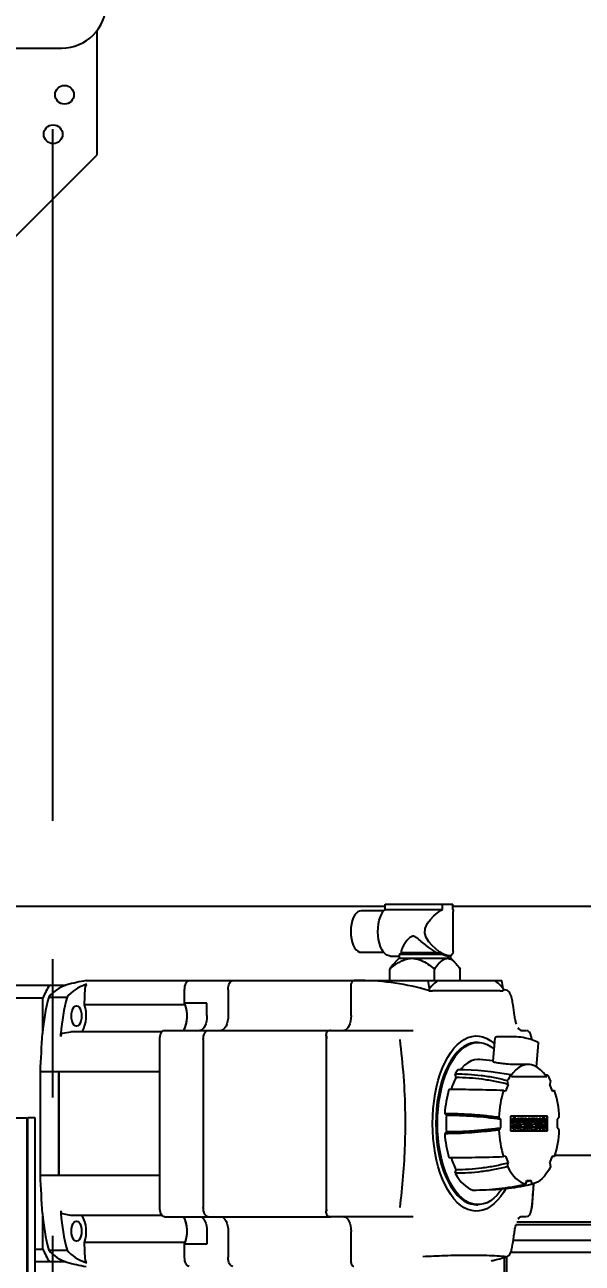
# Model space of a CAD drawing. Header units: inches. Extents: x -347369 to -260369, y 119522 to 149869.
# Drawn here: x -282345 to -282043, y 139435 to 140106 of the extents above; entities that cross this region are included whole.
import ezdxf

# ---------------------------------------------------------------- set-up
doc = ezdxf.new("R2010")
doc.units = ezdxf.units.IN
doc.header["$LTSCALE"] = 300
doc.linetypes.add('CENTRO', pattern=[2, 1.25, -0.25, 0.25, -0.25])
for name, color, linetype in [('ASSI', 254, 'CENTRO'), ('MACCHINA', 40, 'Continuous'), ('QUOTE', 7, 'Continuous')]:
    doc.layers.add(name, color=color, linetype=linetype)
doc.styles.get("Standard").update_dxf_attribs({"font": 'romans.shx'})
doc.dimstyles.new('sc1a100_pollici', dxfattribs={"dimscale": 100, "dimtxt": 3, "dimasz": 3, "dimexe": 0, "dimexo": 0, "dimgap": 1, "dimtad": 1, "dimzin": 12, "dimdsep": 46, "dimtxsty": 'Standard', "dimblk": 'CLOSEDBLANK', "dimcen": 1, "dimclrd": 253, "dimclre": 253, "dimclrt": 2, "dimadec": 0, "dimazin": 3, "dimtfac": 1, "dimtmove": 0, "dimatfit": 1, "dimldrblk": 'CLOSEDBLANK', "dimfxl": 1, "dimtolj": 1, "dimtzin": 0, "dimarcsym": 0})

# ---------------------------------------------------------------- blocks, each defined once
blk = doc.blocks.new('_ClosedBlank')
at = {"color": 0, "linetype": 'ByBlock', "lineweight": -2}
for p, q in [((-1, 0.1667), (0, 0)), ((-1, 0.1667), (-1, -0.1667)), ((0, 0), (-1, -0.1667))]:
    blk.add_line(p, q, dxfattribs=at)
blk = doc.blocks.new('*D9')
at = {"layer": 'Defpoints', "color": 0, "transparency": 16777216}
for p in [(-262080.44, 144199.66), (-282330.17, 140899.66), (-262080.44, 139904.16)]:
    blk.add_point(p, dxfattribs=at)
at = {"layer": 'QUOTE', "color": 253, "lineweight": -2, "transparency": 16777216}
for p, q in [((-282330.17, 140899.66), (-282330.17, 144199.66)), ((-282030.17, 144199.66), (-262380.44, 144199.66)), ((-262080.44, 139904.16), (-262080.44, 144199.66))]:
    blk.add_line(p, q, dxfattribs=at)
at = {"layer": 'QUOTE', "color": 253, "lineweight": -2, "transparency": 16777216, "xscale": 300, "yscale": 300, "zscale": 300, "rotation": 180}
blk.add_blockref('_ClosedBlank', (-282330.17, 144199.66), dxfattribs=at)
at = {"layer": 'QUOTE', "color": 253, "lineweight": -2, "transparency": 16777216, "xscale": 300, "yscale": 300, "zscale": 300}
blk.add_blockref('_ClosedBlank', (-262080.44, 144199.66), dxfattribs=at)
at = {"layer": 'QUOTE', "color": 2, "transparency": 16777216, "char_height": 300, "attachment_point": 5}
for s, insert in [('\\A1;20250', (-272260.15, 144449.66)), ('\\A1;[66\'-5 1/4"]', (-272260.15, 143871.08))]:
    blk.add_mtext(s, dxfattribs=dict(at, insert=insert))
blk = doc.blocks.new('*D10')
at = {"layer": 'Defpoints', "color": 0, "transparency": 16777216}
for p in [(-300380.17, 144199.66), (-282330.17, 140899.66), (-300380.17, 139125.63)]:
    blk.add_point(p, dxfattribs=at)
at = {"layer": 'QUOTE', "color": 253, "lineweight": -2, "transparency": 16777216}
for p, q in [((-300380.17, 139125.63), (-300380.17, 144199.66)), ((-282630.17, 144199.66), (-300080.17, 144199.66)), ((-282330.17, 140899.66), (-282330.17, 144199.66))]:
    blk.add_line(p, q, dxfattribs=at)
at = {"layer": 'QUOTE', "color": 253, "lineweight": -2, "transparency": 16777216, "xscale": 300, "yscale": 300, "zscale": 300, "rotation": 180}
blk.add_blockref('_ClosedBlank', (-300380.17, 144199.66), dxfattribs=at)
at = {"layer": 'QUOTE', "color": 253, "lineweight": -2, "transparency": 16777216, "xscale": 300, "yscale": 300, "zscale": 300}
blk.add_blockref('_ClosedBlank', (-282330.17, 144199.66), dxfattribs=at)
at = {"layer": 'QUOTE', "color": 2, "transparency": 16777216, "char_height": 300, "attachment_point": 5}
for s, insert in [('\\A1;18050', (-291355.17, 144449.66)), ('\\A1;[59\'-2 5/8"]', (-291355.17, 143871.08))]:
    blk.add_mtext(s, dxfattribs=dict(at, insert=insert))
blk = doc.blocks.new('A$C27be3406')
at = {"layer": 'ASSI'}
blk.add_line((0, 2250), (0, -3750), dxfattribs=at)
at = {"layer": 'MACCHINA'}
for p, q in [((24, 1103.34), (24, 1036)), ((-347, 1094), (5, 1094)), ((-21, 991), (24, 1036)), ((180.34, 628.5), (-402.5, 628.5)), ((179.55, 626.2), (167.33, 626.2)), ((180.34, 627.05), (180.34, 629.9)), ((180.34, 629.9), (217.08, 629.9)), ((180.34, 627.05), (211.58, 627.05)), ((211.58, 627.05), (211.58, 629.9)), ((217.08, 627.05), (217.08, 629.9)), ((457.5, 628.5), (217.08, 628.5)), ((217.26, 604.21), (217.26, 625.82)), ((167.33, 603.8), (179.55, 603.8)), ((183.09, 601.75), (188.01, 601.75)), ((188.01, 600.5), (185.85, 598.33)), ((189.02, 603.51), (188.01, 602.5)), ((188.01, 602.5), (188.01, 600.5)), ((211.33, 602.5), (188.01, 602.5)), ((188.01, 600.5), (216.01, 600.5)), ((208.43, 603.5), (189.02, 603.5)), ((211.33, 602.5), (208.43, 603.5)), ((214.14, 601.75), (215.22, 601.75)), ((216.01, 600.5), (216.01, 601.9)), ((218.18, 598.33), (216.01, 600.5)), ((182.89, 588.5), (182.89, 594.7)), ((207.14, 588.5), (207.14, 594.7)), ((221.14, 588.5), (221.14, 594.7)), ((-43.38, 585.9), (7.12, 585.9)), ((17.27, 575.31), (17.67, 584.51)), ((18.19, 588.4), (167.21, 588.4)), ((161.96, 569.4), (161.96, 585.4)), ((167.21, 588.4), (163.46, 588.4)), ((167.21, 588.5), (243.69, 588.5)), ((167.21, 588.5), (167.21, 588.4)), ((-5.31, 578.92), (-46.88, 578.92)), ((-5.31, 561.04), (-5.31, 578.92)), ((-2.1, 579.49), (7.86, 579.49)), ((71.64, 576.23), (71.64, 583.4)), ((95.28, 583.4), (95.28, 569.4)), ((204.15, 582.96), (204.45, 582.79)), ((204.45, 582.79), (204.45, 584.16)), ((242.85, 582.87), (206.05, 582.87)), ((244.45, 584.16), (244.45, 582.79)), ((246.83, 582.98), (244.45, 583.63)), ((247.16, 582.68), (246.84, 582.98)), ((247.47, 582.4), (247.3, 582.56)), ((72, 575.31), (17.27, 575.31)), ((83.76, 576.23), (71.64, 576.23)), ((83.76, 569.4), (83.76, 576.23)), ((5.35, 559.87), (9.95, 560.67)), ((59.34, 560.67), (9.95, 560.67)), ((60.64, 561.4), (150.96, 561.4)), ((148.46, 558.4), (148.46, 463.4)), ((190.19, 561.4), (195.59, 561.4)), ((239.96, 557.47), (238.83, 544.65)), ((253.29, 561.82), (254.09, 561.4)), ((254.09, 561.4), (257.05, 561.4)), ((58.14, 465.4), (58.14, 556.4)), ((81.78, 556.4), (81.78, 465.4)), ((230.77, 554.9), (229.91, 554.9)), ((262.53, 541.67), (263.66, 554.54)), ((238.85, 544.93), (231.65, 545.66)), ((58.14, 538.9), (-6.56, 538.9)), ((-6.56, 482.9), (-6.56, 538.9)), ((3.4, 482.9), (3.4, 538.9)), ((3.65, 482.9), (3.65, 538.9)), ((218.85, 535.83), (218.48, 537.88)), ((248.56, 537.25), (248.86, 536.46)), ((255.17, 543.11), (257.34, 543.04)), ((258.86, 542.9), (257.34, 543.06)), ((266.93, 537.57), (268.42, 537.25)), ((268.42, 537.25), (268.12, 536.46)), ((247.22, 532.12), (246.84, 534.27)), ((248.86, 536.46), (268.12, 536.46)), ((268.12, 536.46), (267.68, 536.51)), ((267.68, 536.46), (267.68, 536.51)), ((270.14, 534.27), (269.75, 532.12)), ((244.63, 528.83), (245.77, 528.53)), ((271.07, 528.88), (272.34, 528.83)), ((271.21, 528.53), (272.34, 528.83)), ((-25.42, 514), (-13.72, 514)), ((-13.72, 418), (-13.72, 514)), ((-9.42, 514), (-13.42, 514)), ((-13.42, 418), (-13.42, 514)), ((-9.42, 418), (-9.42, 514)), ((213.66, 515.26), (212.73, 516.4)), ((242.08, 514.4), (243.05, 513.21)), ((248.49, 514.9), (248.49, 506.9)), ((268.49, 514.9), (248.49, 514.9)), ((250.38, 514.03), (250.56, 514.03)), ((250.95, 512.09), (251.12, 512.09)), ((251.12, 512.09), (251.73, 512.09)), ((252.15, 513.9), (252.15, 507.9)), ((252.15, 513.9), (252.93, 513.9)), ((252.32, 513.9), (252.32, 507.9)), ((252.93, 507.9), (252.93, 513.9)), ((253.36, 513.9), (253.36, 507.9)), ((253.36, 513.9), (255.71, 513.9)), ((253.53, 513.9), (253.53, 507.9)), ((254.14, 512.82), (255.71, 512.82)), ((254.14, 511.59), (254.14, 512.82)), ((255.57, 511.59), (254.14, 511.59)), ((254.14, 510.52), (255.57, 510.52)), ((254.14, 508.98), (254.14, 510.52)), ((255.57, 510.52), (255.57, 511.59)), ((255.71, 512.82), (255.71, 513.9)), ((256.05, 513.9), (256.05, 507.9)), ((256.05, 513.9), (257.14, 513.9)), ((256.22, 513.9), (256.22, 507.9)), ((256.84, 512.27), (257.35, 507.9)), ((256.84, 507.9), (256.84, 512.27)), ((256.84, 510.8), (257.18, 507.9)), ((257.66, 509.49), (257.14, 513.9)), ((258.01, 513.9), (257.57, 510.22)), ((258.18, 513.9), (257.66, 509.49)), ((257.96, 507.9), (258.48, 512.27)), ((258.01, 513.9), (259.09, 513.9)), ((258.31, 510.8), (258.31, 507.9)), ((258.48, 512.27), (258.48, 507.9)), ((259.09, 507.9), (259.09, 513.9)), ((259.51, 513.9), (259.51, 507.9)), ((259.51, 513.9), (261.86, 513.9)), ((259.68, 513.9), (259.68, 507.9)), ((260.3, 512.82), (261.86, 512.82)), ((260.3, 511.59), (260.3, 512.82)), ((261.73, 511.59), (260.3, 511.59)), ((260.3, 510.52), (261.73, 510.52)), ((260.3, 508.98), (260.3, 510.52)), ((261.73, 510.52), (261.73, 511.59)), ((261.86, 512.82), (261.86, 513.9)), ((262.2, 513.9), (262.2, 507.9)), ((262.2, 513.9), (263.01, 513.9)), ((262.37, 513.9), (262.37, 507.9)), ((262.99, 512.02), (264.16, 507.9)), ((262.99, 507.9), (262.99, 512.02)), ((262.99, 511.41), (263.99, 507.9)), ((264.18, 509.79), (263.01, 513.9)), ((264.01, 513.9), (264.01, 510.4)), ((264.01, 513.9), (264.79, 513.9)), ((264.18, 513.9), (264.18, 509.79)), ((264.79, 507.9), (264.79, 513.9)), ((266.23, 514.03), (266.4, 514.03)), ((266.79, 512.09), (266.97, 512.09)), ((266.97, 512.09), (267.58, 512.09)), ((268.31, 506.9), (268.31, 514.9)), ((268.49, 506.9), (268.49, 514.9)), ((274.89, 514.4), (273.92, 513.21)), ((212.73, 505.4), (213.66, 506.54)), ((242.08, 507.4), (243.05, 508.59)), ((248.49, 506.9), (268.49, 506.9)), ((249.21, 509.77), (249.39, 509.77)), ((250, 509.77), (249.39, 509.77)), ((250.45, 507.77), (250.63, 507.77)), ((252.15, 507.9), (252.93, 507.9)), ((253.36, 507.9), (255.78, 507.9)), ((255.78, 508.98), (254.14, 508.98)), ((255.78, 507.9), (255.78, 508.98)), ((256.05, 507.9), (256.84, 507.9)), ((257.18, 507.9), (257.96, 507.9)), ((258.31, 507.9), (259.09, 507.9)), ((259.51, 507.9), (261.93, 507.9)), ((261.93, 508.98), (260.3, 508.98)), ((261.93, 507.9), (261.93, 508.98)), ((262.2, 507.9), (262.99, 507.9)), ((263.99, 507.9), (264.79, 507.9)), ((265.06, 509.77), (265.23, 509.77)), ((265.84, 509.77), (265.23, 509.77)), ((266.3, 507.77), (266.47, 507.77)), ((274.89, 507.4), (273.92, 508.59)), ((245.77, 493.27), (244.63, 492.97)), ((272.34, 492.97), (271.07, 492.92)), ((272.34, 492.97), (271.21, 493.27)), ((835.5, 493.5), (272.51, 493.5)), ((218.48, 483.92), (218.85, 485.97)), ((246.84, 487.53), (247.22, 489.68)), ((269.75, 489.68), (270.14, 487.53)), ((-6.56, 482.9), (58.14, 482.9)), ((256.74, 478.09), (257.33, 480.04)), ((257.16, 479.46), (259.64, 480.04)), ((257.69, 477.5), (260.6, 478.17)), ((260.24, 478.09), (259.64, 480.04)), ((260.88, 478.26), (259.93, 465.4)), ((229.91, 466.9), (230.77, 466.9)), ((-5.31, 442.88), (-5.31, 460.76)), ((9.95, 461.13), (5.35, 461.93)), ((59.34, 461.13), (9.95, 461.13)), ((60.64, 460.4), (150.96, 460.4)), ((195.59, 460.4), (190.19, 460.4)), ((787.5, 457.5), (251.87, 457.5)), ((254.09, 460.4), (253.29, 459.98)), ((257.05, 460.4), (254.09, 460.4)), ((83.76, 452.4), (83.76, 445.57)), ((95.28, 452.4), (95.28, 438.4)), ((161.96, 436.4), (161.96, 452.4)), ((251.39, 456.1), (787.5, 456.1)), ((72, 446.49), (17.27, 446.49)), ((17.67, 437.29), (17.27, 446.49)), ((83.76, 445.57), (71.64, 445.57)), ((71.64, 438.4), (71.64, 445.57)), ((249.92, 447.64), (787.5, 447.64)), ((-13.72, 442.88), (-13.42, 442.88)), ((-9.42, 442.88), (-5.31, 442.88)), ((-2.1, 442.31), (7.86, 442.31)), ((245.15, 410.37), (245.15, 438.36)), ((246.15, 438.63), (246.15, 410.37)), ((246.84, 438.82), (246.96, 438.93)), ((248.53, 441.14), (787.5, 441.14)), ((-13.42, 435.9), (-13.72, 435.9)), ((7.12, 435.9), (-9.42, 435.9))]:
    blk.add_line(p, q, dxfattribs=at)
at = {"layer": 'MACCHINA', "flags": 128}
for points in [[(167.33, 626.2), (166.58, 626.1), (165.6, 625.65), (164.68, 624.86), (163.84, 623.76), (163.11, 622.37), (162.52, 620.74), (162.09, 618.94), (161.82, 617), (161.73, 615)], [(183.09, 601.75), (182.55, 601.79), (181.47, 602.15), (180.44, 602.85), (179.49, 603.89), (178.62, 605.22), (177.88, 606.81), (177.28, 608.63), (176.84, 610.61), (176.57, 612.72), (176.47, 614.89), (176.55, 617.06), (176.8, 619.17), (177.23, 621.18), (177.82, 623.01), (178.54, 624.63), (179.39, 625.99), (180.34, 627.05)], [(217.23, 604.21), (217.14, 603.11), (216.28, 601.98), (215.53, 601.77), (214.55, 601.81), (212.38, 602.54), (209.79, 604.06), (207.83, 605.56), (205.89, 607.37), (204.14, 609.41), (202.69, 611.79), (201.98, 614.17), (202.14, 616.67), (203.38, 619.48), (204.93, 621.58), (206.77, 623.49), (208.77, 625.19), (210.87, 626.64), (211.58, 627.05)], [(161.73, 615), (161.82, 613), (162.09, 611.06), (162.52, 609.26), (163.11, 607.63), (163.84, 606.24), (164.68, 605.14), (165.6, 604.35), (166.58, 603.9), (167.33, 603.8)], [(71.64, 583.4), (71.68, 584.38), (71.83, 585.31), (72.06, 586.18), (72.37, 586.94), (72.75, 587.56), (73.18, 588.02), (73.65, 588.3), (74.14, 588.4)], [(95.28, 583.4), (95.33, 584.38), (95.47, 585.31), (95.7, 586.18), (96.01, 586.94), (96.39, 587.56), (96.82, 588.02), (97.29, 588.3), (97.78, 588.4)], [(11.04, 565.35), (10.6, 566.49), (10.33, 567.81), (10.23, 569.24), (10.33, 570.66), (10.6, 571.99), (11.04, 573.13), (11.61, 574), (12.27, 574.55), (12.98, 574.74), (13.7, 574.55), (14.36, 574), (14.93, 573.13)], [(14.93, 573.13), (15.37, 571.99), (15.64, 570.66), (15.73, 569.24), (15.64, 567.81), (15.37, 566.49), (14.93, 565.35), (14.36, 564.47), (13.7, 563.92), (12.98, 563.74), (12.27, 563.92), (11.61, 564.47), (11.04, 565.35)], [(83.76, 569.4), (83.68, 567.84), (83.46, 566.34), (83.09, 564.96), (82.59, 563.74), (81.98, 562.75), (81.29, 562.01), (80.54, 561.55), (79.76, 561.4)], [(95.28, 569.4), (95.2, 567.84), (94.97, 566.34), (94.6, 564.96), (94.11, 563.74), (93.5, 562.75), (92.81, 562.01), (92.06, 561.55), (91.28, 561.4)], [(161.96, 569.4), (161.89, 567.84), (161.66, 566.34), (161.29, 564.96), (160.79, 563.74), (160.18, 562.75), (159.49, 562.01), (158.74, 561.55), (157.96, 561.4)], [(-6.56, 538.9), (-6.45, 541.51), (-6.33, 544.12), (-6.2, 546.73), (-6.06, 549.33), (-5.91, 551.94), (-5.75, 554.54), (-5.58, 557.13), (-5.41, 559.73)], [(4.44, 558.15), (4.46, 558.34), (4.47, 558.54), (4.48, 558.74), (4.5, 558.94), (4.51, 559.14), (4.53, 559.33), (4.54, 559.53), (4.55, 559.73)], [(58.14, 556.4), (58.18, 557.38), (58.33, 558.31), (58.56, 559.18), (58.87, 559.94), (59.25, 560.56), (59.68, 561.02), (60.15, 561.3), (60.64, 561.4)], [(81.78, 556.4), (81.83, 557.38), (81.97, 558.31), (82.2, 559.18), (82.51, 559.94), (82.89, 560.56), (83.32, 561.02), (83.79, 561.3), (84.28, 561.4)], [(206.16, 510.9), (206.25, 514.98), (206.51, 519.04), (206.94, 523.03), (207.55, 526.93), (208.32, 530.72), (209.25, 534.35), (210.34, 537.82), (211.57, 541.08), (212.93, 544.12), (214.42, 546.92), (216.03, 549.45), (217.74, 551.69), (219.54, 553.63), (221.41, 555.26), (223.35, 556.55), (225.34, 557.51), (227.36, 558.13), (229.4, 558.39), (231.44, 558.3), (233.47, 557.86), (235.48, 557.08), (237.44, 555.95), (239.35, 554.49), (239.67, 554.2)], [(229.91, 554.9), (228.92, 554.86), (226.95, 554.5), (225.01, 553.8), (223.11, 552.75), (221.26, 551.36), (219.48, 549.65), (217.79, 547.62), (216.19, 545.3), (214.7, 542.7), (213.34, 539.85), (212.11, 536.76), (211.02, 533.47), (210.09, 529.99), (209.31, 526.36), (208.7, 522.61), (208.26, 518.76), (208, 514.84), (207.91, 510.9)], [(243.62, 475.18), (242.89, 474.18), (241.2, 472.15), (239.42, 470.44), (237.57, 469.05), (235.67, 468), (233.73, 467.3), (231.76, 466.94), (229.79, 466.94), (227.82, 467.3), (225.88, 468), (223.98, 469.05), (222.13, 470.44), (220.35, 472.15), (218.65, 474.18), (217.06, 476.5), (215.57, 479.1), (214.21, 481.95), (212.98, 485.04), (211.89, 488.33), (210.95, 491.81), (210.18, 495.44), (209.57, 499.19), (209.13, 503.04), (208.86, 506.96), (208.77, 510.9), (208.86, 514.84), (209.13, 518.76), (209.57, 522.61), (210.18, 526.36), (210.95, 529.99), (211.89, 533.47), (212.98, 536.76), (214.21, 539.85), (215.57, 542.7), (217.06, 545.3), (218.65, 547.62), (220.35, 549.65), (222.13, 551.36), (223.98, 552.75), (225.88, 553.8), (227.82, 554.5), (229.79, 554.86), (231.76, 554.86), (233.73, 554.5), (235.67, 553.8), (237.57, 552.75), (239.42, 551.36), (239.42, 551.36)], [(263.5, 554.75), (263.62, 554.65), (263.66, 554.54), (263.66, 554.54)], [(231.65, 545.66), (230.77, 545.7), (228.9, 545.5), (227.06, 544.9), (225.25, 543.9), (223.51, 542.52), (221.86, 540.78), (221.26, 540.04)], [(267.68, 536.51), (266.25, 538.43), (264.73, 540.03), (263.13, 541.29), (261.47, 542.21), (259.77, 542.76), (258.05, 542.94), (256.33, 542.76), (254.64, 542.21), (252.98, 541.29), (251.38, 540.03), (249.85, 538.43), (248.69, 536.9)], [(245.69, 475.4), (244.6, 473.58), (242.94, 471.19), (241.19, 469.1), (239.35, 467.31), (237.44, 465.85), (235.48, 464.72), (233.47, 463.94), (231.44, 463.5), (229.4, 463.41), (227.36, 463.67), (225.34, 464.29), (223.35, 465.25), (221.41, 466.54), (219.54, 468.17), (217.74, 470.11), (216.03, 472.35), (214.42, 474.88), (212.93, 477.68), (211.57, 480.72), (210.34, 483.98), (209.25, 487.45), (208.32, 491.08), (207.55, 494.87), (206.94, 498.77), (206.51, 502.76), (206.25, 506.82), (206.16, 510.9)], [(207.91, 510.9), (208, 506.96), (208.26, 503.04), (208.7, 499.19), (209.31, 495.44), (210.09, 491.81), (211.02, 488.33), (212.11, 485.04), (213.34, 481.95), (214.7, 479.1), (216.19, 476.5), (217.79, 474.18), (219.48, 472.15), (221.26, 470.44), (223.11, 469.05), (225.01, 468), (226.95, 467.3), (228.92, 466.94), (229.91, 466.9)], [(218.48, 483.92), (219.51, 482.19), (220.59, 480.61), (221.73, 479.2), (222.92, 477.96), (224.15, 476.89), (225.41, 476.01), (226.71, 475.32), (228.02, 474.82)], [(246.84, 487.53), (247.87, 485.64), (248.97, 483.94), (250.15, 482.42), (251.38, 481.11), (252.67, 480.02), (254, 479.15), (255.35, 478.5), (256.74, 478.09)], [(270.14, 487.53), (269.11, 485.64), (268, 483.94), (266.82, 482.42), (265.59, 481.11), (264.3, 480.02), (262.98, 479.15), (261.62, 478.5), (260.24, 478.09)], [(-5.41, 462.07), (-5.58, 464.67), (-5.75, 467.26), (-5.91, 469.86), (-6.06, 472.47), (-6.2, 475.07), (-6.33, 477.68), (-6.45, 480.29), (-6.56, 482.9)], [(4.44, 463.65), (4.46, 463.46), (4.47, 463.26), (4.48, 463.06), (4.5, 462.86), (4.51, 462.66), (4.53, 462.47), (4.54, 462.27), (4.55, 462.07)], [(60.64, 460.4), (60.15, 460.5), (59.68, 460.78), (59.25, 461.24), (58.87, 461.86), (58.56, 462.62), (58.33, 463.49), (58.18, 464.42), (58.14, 465.4)], [(84.28, 460.4), (83.79, 460.5), (83.32, 460.78), (82.89, 461.24), (82.51, 461.86), (82.2, 462.62), (81.97, 463.49), (81.83, 464.42), (81.78, 465.4)], [(11.04, 456.45), (11.61, 457.33), (12.27, 457.88), (12.98, 458.06), (13.7, 457.88), (14.36, 457.33), (14.93, 456.45), (15.37, 455.31), (15.64, 453.99), (15.73, 452.56), (15.64, 451.14), (15.37, 449.81), (14.93, 448.67)], [(79.76, 460.4), (80.54, 460.25), (81.29, 459.79), (81.98, 459.05), (82.59, 458.06), (83.09, 456.84), (83.46, 455.46), (83.68, 453.96), (83.76, 452.4)], [(91.28, 460.4), (92.06, 460.25), (92.81, 459.79), (93.5, 459.05), (94.11, 458.06), (94.6, 456.84), (94.97, 455.46), (95.2, 453.96), (95.28, 452.4)], [(157.96, 460.4), (158.74, 460.25), (159.49, 459.79), (160.18, 459.05), (160.79, 458.06), (161.29, 456.84), (161.66, 455.46), (161.89, 453.96), (161.96, 452.4)], [(14.93, 448.67), (14.36, 447.8), (13.7, 447.25), (12.98, 447.06), (12.27, 447.25), (11.61, 447.8), (11.04, 448.67), (10.6, 449.81), (10.33, 451.14), (10.23, 452.56), (10.33, 453.99), (10.6, 455.31), (11.04, 456.45)], [(74.14, 433.4), (73.65, 433.5), (73.18, 433.78), (72.75, 434.24), (72.37, 434.86), (72.06, 435.62), (71.83, 436.49), (71.68, 437.42), (71.64, 438.4)], [(97.78, 433.4), (97.29, 433.5), (96.82, 433.78), (96.39, 434.24), (96.01, 434.86), (95.7, 435.62), (95.47, 436.49), (95.33, 437.42), (95.28, 438.4)]]:
    blk.add_lwpolyline(points, dxfattribs=at)
at = {"layer": 'MACCHINA'}
for centre in [(6.5, 1068.73), (0.35, 1047.28)]:
    blk.add_circle(centre, 5.1, dxfattribs=at)
for centre, radius, start, end in [((5, 1118), 24, 270, 0), ((85.83, 537.72), 100.01, 151.19867, 155.67123), ((14.32, 565.64), 21.48, 107.72323, 139.84405), ((32.87, 497.22), 92.35, 99.14252, 105.7636), ((24.28, 565.64), 21.48, 107.72323, 139.84405), ((19.56, 584.72), 1.91, 122.83752, 186.20504), ((43.5, 494.64), 95.02, 105.23569, 105.73114), ((167.13, 459.69), 128.71, 73.2879, 89.96513), ((-219.23, 511.65), 429.84, 9.71142, 10.29888), ((233.99, 557.3), 39.92, 128.60678, 137.72169), ((214.91, 557.3), 39.92, 42.27831, 51.39322), ((-179.23, 511.65), 429.84, 9.71142, 10.29888), ((95.47, 553.01), 101.1, 164.81816, 176.19138), ((105.43, 553.01), 101.1, 164.81816, 176.19138), ((0.94, 569.33), 17.39, 330.16142, 20.13447), ((54.96, 569.28), 18.07, 334.12803, 22.59711), ((54.64, 569.32), 18.36, 334.46468, 19.06094), ((6.19, 558.33), 1.76, 118.78474, 185.8489), ((157.76, 556.44), 9.3, 167.80711, 180.25035), ((151.04, 559.81), 1.59, 92.7999, 131.40595), ((241.17, 555.94), 1.95, 81.66377, 128.34127), ((246.52, 461.38), 96.62, 86.99266, 93.00734), ((250.5, 530.1), 27.79, 77.70777, 87.74449), ((251.69, 532.56), 25.15, 61.98287, 79.16633), ((244.99, 523.37), 30.22, 146.51099, 151.31193), ((219.27, 385.33), 154.72, 79.09077, 89.80908), ((272.39, 521.54), 28.55, 146.59621, 153.51304), ((244.58, 521.54), 28.55, 26.48696, 33.40379), ((254.9, 517.29), 40.54, 152.781, 163.13373), ((280.23, 516.67), 36.44, 154.91409, 161.00065), ((236.75, 516.67), 36.44, 18.99935, 25.08591), ((276.11, 511.85), 63.54, 164.02711, 175.89151), ((299.23, 511.72), 57.21, 162.60095, 177.31767), ((217.74, 511.72), 57.21, 2.68233, 17.39905), ((282.28, 510.9), 68.76, 176.36263, 183.63737), ((304.84, 510.9), 61.83, 177.86097, 182.13903), ((212.14, 510.9), 61.83, 357.86097, 2.13903), ((276.11, 509.95), 63.54, 184.10849, 195.97289), ((299.23, 510.08), 57.21, 182.68233, 197.39905), ((217.74, 510.08), 57.21, 342.60095, 357.31767), ((254.9, 504.51), 40.54, 196.86627, 207.219), ((280.23, 505.13), 36.44, 198.99935, 205.08591), ((236.75, 505.13), 36.44, 334.91409, 341.00065), ((258.49, 487.72), 7.78, 261.4661, 278.5339), ((6.19, 463.47), 1.76, 174.1511, 241.21526), ((157.78, 465.36), 9.32, 179.76098, 191.83369), ((95.47, 468.79), 101.1, 183.80862, 195.18184), ((105.43, 468.79), 101.1, 183.80862, 195.18184), ((0.75, 452.46), 17.56, 340.12124, 29.58287), ((55.05, 452.52), 17.98, 337.28675, 25.9881), ((54.64, 452.48), 18.36, 340.93906, 25.53532), ((85.83, 484.08), 100.01, 204.32877, 208.80133), ((14.32, 456.16), 21.48, 220.15595, 252.27677), ((24.28, 456.16), 21.48, 220.15595, 252.27677), ((19.56, 437.08), 1.91, 173.79496, 237.16248), ((32.87, 524.58), 92.35, 254.2364, 260.85748), ((43.5, 527.16), 95.02, 254.26886, 254.76431)]:
    blk.add_arc(centre, radius, start, end, dxfattribs=at)
for points, knots in [([(217.08, 627.05), (217.19, 626.72), (217.31, 626.36), (217.26, 625.86), (217.26, 625.82)], [0, 0, 0, 0, 0.9298332, 1, 1, 1, 1]), ([(208.43, 603.5), (207.72, 603.93), (206.29, 604.79), (203.9, 606.51), (201.37, 608.53), (199.11, 610.42), (197.41, 611.74), (196.29, 612.35), (195.38, 612.49), (194.28, 612.17), (192.88, 610.93), (191.34, 609.04), (190.08, 606.91), (189.21, 605.01), (189.08, 604), (189.02, 603.5)], [0, 0, 0, 0, 0.083172, 0.166494, 0.273298, 0.380146, 0.438212, 0.476916, 0.504479, 0.532048, 0.598473, 0.703271, 0.808126, 0.904186, 1, 1, 1, 1]), ([(182.89, 594.7), (184.28, 595.79), (186.39, 597.44), (189.45, 599.15), (192.07, 600.24), (193.97, 600.41), (195.01, 600.5)], [0, 0, 0, 0, 0.3775621, 0.5717393, 0.7655303, 1, 1, 1, 1]), ([(185.89, 598.25), (185.61, 598.02), (184.55, 597.08), (183.6, 595.72), (182.89, 594.7)], [0, 0, 0, 0, 0.254853, 1, 1, 1, 1]), ([(195.01, 600.5), (195.18, 600.5), (196.06, 600.48), (197.68, 600.23), (200.42, 599.29), (203.63, 597.45), (205.96, 595.62), (207.14, 594.7)], [0, 0, 0, 0, 0.036748, 0.199031, 0.365595, 0.679534, 1, 1, 1, 1]), ([(207.14, 594.7), (207.94, 595.79), (209.16, 597.44), (210.92, 599.15), (212.44, 600.24), (213.54, 600.41), (214.14, 600.5)], [0, 0, 0, 0, 0.377562, 0.571739, 0.76553, 1, 1, 1, 1]), ([(214.14, 601.75), (213.5, 601.83), (212.66, 601.93), (211.6, 602.39), (211.33, 602.5)], [0, 0, 0, 0, 0.749408, 1, 1, 1, 1]), ([(214.14, 600.5), (214.56, 600.46), (215.41, 600.36), (217.06, 599.45), (219, 597.6), (220.42, 595.68), (221.14, 594.7)], [0, 0, 0, 0, 0.163706, 0.332134, 0.661912, 1, 1, 1, 1]), ([(161.96, 585.4), (161.98, 585.74), (162.01, 586.41), (162.27, 587.31), (162.65, 587.99), (163.07, 588.35), (163.35, 588.39), (163.46, 588.4)], [0, 0, 0, 0, 0.214568, 0.429121, 0.64403, 0.859018, 1, 1, 1, 1]), ([(204.45, 582.79), (204.78, 582.82), (205.32, 582.87), (205.85, 582.87), (206.05, 582.87)], [0, 0, 0, 0, 0.620907, 1, 1, 1, 1]), ([(242.85, 582.87), (243.18, 582.87), (243.71, 582.86), (244.25, 582.81), (244.45, 582.79)], [0, 0, 0, 0, 0.620893, 1, 1, 1, 1]), ([(247.16, 582.68), (247.19, 582.68), (247.24, 582.67), (247.28, 582.59), (247.3, 582.56)], [0, 0, 0, 0, 0.6232, 1, 1, 1, 1]), ([(249.35, 577.9), (249.24, 578.42), (249.02, 579.48), (248.44, 580.98), (247.91, 582.03), (247.55, 582.34), (247.47, 582.4)], [0, 0, 0, 0, 0.296407, 0.601211, 0.914555, 1, 1, 1, 1]), ([(249.34, 577.89), (249.35, 577.9), (249.37, 577.92), (249.31, 577.93), (249.28, 577.93)], [0, 0, 0, 0, 0.421803, 1, 1, 1, 1]), ([(250.59, 569.48), (250.33, 571.38), (249.93, 574.19), (249.5, 576.99), (249.36, 577.91)], [0, 0, 0, 0, 0.672386, 1, 1, 1, 1]), ([(251.66, 564.82), (251.45, 565.43), (250.98, 566.83), (250.72, 568.55), (250.57, 569.52)], [0, 0, 0, 0, 0.43183, 1, 1, 1, 1]), ([(148.46, 558.4), (148.48, 558.74), (148.51, 559.41), (148.77, 560.31), (149.15, 560.99), (149.57, 561.35), (149.85, 561.39), (149.96, 561.4)], [0, 0, 0, 0, 0.214553, 0.429089, 0.644003, 0.859005, 1, 1, 1, 1]), ([(149.96, 561.4), (153.56, 561.4), (160.76, 561.4), (171.2, 561.4), (181.01, 561.4), (187.13, 561.4), (190.19, 561.4)], [0, 0, 0, 0, 0.27999, 0.55998, 0.779989, 1, 1, 1, 1]), ([(253.29, 561.82), (253.09, 561.96), (252.87, 562.11), (252.65, 562.58), (252.63, 562.61)], [0, 0, 0, 0, 0.925029, 1, 1, 1, 1]), ([(259.99, 556.36), (259.95, 556.68), (259.87, 557.3), (259.66, 558.23), (259.39, 559.09), (258.95, 560.1), (258.27, 561.05), (257.67, 561.24), (257.37, 561.34)], [0, 0, 0, 0, 0.1210032, 0.2433067, 0.366972, 0.4919025, 0.7440535, 1, 1, 1, 1]), ([(188.48, 465.4), (189.13, 471.04), (190.43, 482.32), (191.36, 499.34), (191.52, 517.39), (190.73, 536.45), (189.23, 549.75), (188.48, 556.4)], [0, 0, 0, 0, 0.1866702, 0.3733401, 0.5600097, 0.7800045, 1, 1, 1, 1]), ([(238.88, 544.64), (238.86, 544.63), (238.77, 544.57), (239.16, 544.35), (239.88, 544.19), (240.24, 544.11)], [0, 0, 0, 0, 0.099842, 0.545481, 1, 1, 1, 1]), ([(240.24, 544.11), (241.12, 543.96), (242.89, 543.65), (246.26, 543.27), (248.86, 543.12), (250.28, 543.04)], [0, 0, 0, 0, 0.306532, 0.621702, 1, 1, 1, 1]), ([(218.48, 537.88), (220.81, 537.84), (225.45, 537.76), (232.53, 537.05), (239.66, 535.96), (244.45, 534.83), (246.84, 534.27)], [0, 0, 0, 0, 0.248207, 0.496412, 0.748209, 1, 1, 1, 1]), ([(250.28, 543.04), (250.82, 543.03), (251.9, 543), (253.53, 543.04), (254.59, 543.09), (255.08, 543.11), (255.17, 543.11)], [0, 0, 0, 0, 0.307398, 0.614421, 0.930852, 1, 1, 1, 1]), ([(247.22, 532.12), (244.86, 532.69), (240.15, 533.83), (233.04, 534.96), (225.92, 535.69), (221.21, 535.78), (218.85, 535.83)], [0, 0, 0, 0, 0.248069, 0.496145, 0.748071, 1, 1, 1, 1]), ([(244.63, 528.83), (242.08, 528.91), (236.98, 529.06), (229.5, 529.22), (222.14, 529.32), (217.39, 529.33), (215.02, 529.33)], [0, 0, 0, 0, 0.248179, 0.496365, 0.748182, 1, 1, 1, 1]), ([(212.73, 516.4), (215.07, 516.38), (219.73, 516.33), (227, 515.94), (234.44, 515.34), (239.53, 514.71), (242.08, 514.4)], [0, 0, 0, 0, 0.248207, 0.496412, 0.748209, 1, 1, 1, 1]), ([(243.05, 513.21), (240.54, 513.52), (235.51, 514.16), (228.1, 514.78), (220.77, 515.19), (216.03, 515.24), (213.66, 515.26)], [0, 0, 0, 0, 0.248069, 0.496145, 0.748071, 1, 1, 1, 1]), ([(249.56, 513.52), (249.52, 513.42), (249.4, 513.2), (249.29, 512.74), (249.28, 512.37), (249.27, 512.18)], [0, 0, 0, 0, 0.26676, 0.621762, 1, 1, 1, 1]), ([(249.27, 512.18), (249.27, 512.07), (249.27, 511.88), (249.3, 511.69), (249.31, 511.61)], [0, 0, 0, 0, 0.564722, 1, 1, 1, 1]), ([(249.31, 511.61), (249.33, 511.53), (249.35, 511.39), (249.39, 511.26), (249.41, 511.21)], [0, 0, 0, 0, 0.57776, 1, 1, 1, 1]), ([(249.41, 511.21), (249.45, 511.12), (249.52, 510.95), (249.62, 510.83), (249.67, 510.78)], [0, 0, 0, 0, 0.530802, 1, 1, 1, 1]), ([(249.74, 513.52), (249.69, 513.42), (249.58, 513.2), (249.46, 512.74), (249.45, 512.37), (249.44, 512.18)], [0, 0, 0, 0, 0.26676, 0.621762, 1, 1, 1, 1]), ([(249.44, 512.18), (249.44, 512.07), (249.45, 511.88), (249.47, 511.69), (249.48, 511.61)], [0, 0, 0, 0, 0.564722, 1, 1, 1, 1]), ([(249.48, 511.61), (249.5, 511.53), (249.52, 511.39), (249.57, 511.26), (249.58, 511.21)], [0, 0, 0, 0, 0.57776, 1, 1, 1, 1]), ([(250.38, 514.03), (250.32, 514.03), (250.12, 514.01), (249.82, 513.89), (249.64, 513.62), (249.56, 513.52)], [0, 0, 0, 0, 0.2291021, 0.6916833, 1, 1, 1, 1]), ([(249.58, 511.21), (249.62, 511.12), (249.7, 510.95), (249.79, 510.83), (249.84, 510.78)], [0, 0, 0, 0, 0.530802, 1, 1, 1, 1]), ([(249.67, 510.78), (249.77, 510.7), (249.99, 510.52), (250.23, 510.41), (250.36, 510.35)], [0, 0, 0, 0, 0.43887, 1, 1, 1, 1]), ([(250.56, 514.03), (250.49, 514.03), (250.29, 514.01), (249.99, 513.89), (249.81, 513.62), (249.74, 513.52)], [0, 0, 0, 0, 0.2291021, 0.6916833, 1, 1, 1, 1]), ([(249.84, 510.78), (249.94, 510.7), (250.17, 510.52), (250.4, 510.41), (250.54, 510.35)], [0, 0, 0, 0, 0.438871, 1, 1, 1, 1]), ([(250.05, 512.24), (250.06, 512.31), (250.06, 512.44), (250.11, 512.62), (250.16, 512.7), (250.18, 512.74)], [0, 0, 0, 0, 0.346598, 0.698326, 1, 1, 1, 1]), ([(250.1, 511.97), (250.09, 512), (250.07, 512.06), (250.05, 512.15), (250.05, 512.22), (250.05, 512.24)], [0, 0, 0, 0, 0.351627, 0.767158, 1, 1, 1, 1]), ([(250.29, 511.71), (250.27, 511.73), (250.22, 511.76), (250.15, 511.84), (250.12, 511.92), (250.1, 511.97)], [0, 0, 0, 0, 0.3330965, 0.6125861, 1, 1, 1, 1]), ([(250.18, 512.74), (250.22, 512.79), (250.32, 512.91), (250.46, 512.95), (250.55, 512.95), (250.57, 512.95)], [0, 0, 0, 0, 0.316927, 0.835894, 1, 1, 1, 1]), ([(250.71, 511.5), (250.62, 511.53), (250.48, 511.59), (250.35, 511.67), (250.29, 511.71)], [0, 0, 0, 0, 0.597621, 1, 1, 1, 1]), ([(250.36, 510.35), (250.43, 510.32), (250.55, 510.26), (250.68, 510.2), (250.73, 510.17)], [0, 0, 0, 0, 0.555684, 1, 1, 1, 1]), ([(250.4, 512.95), (250.48, 512.95), (250.61, 512.94), (250.72, 512.81), (250.76, 512.76)], [0, 0, 0, 0, 0.601771, 1, 1, 1, 1]), ([(250.54, 510.35), (250.61, 510.32), (250.73, 510.26), (250.85, 510.2), (250.9, 510.17)], [0, 0, 0, 0, 0.555684, 1, 1, 1, 1]), ([(251.39, 513.54), (251.34, 513.61), (251.18, 513.84), (250.89, 514), (250.66, 514.02), (250.56, 514.03)], [0, 0, 0, 0, 0.22621, 0.645129, 1, 1, 1, 1]), ([(250.57, 512.95), (250.64, 512.95), (250.74, 512.94), (250.86, 512.86), (250.91, 512.8), (250.93, 512.76)], [0, 0, 0, 0, 0.529561, 0.76114, 1, 1, 1, 1]), ([(251.53, 510.92), (251.47, 510.99), (251.32, 511.18), (251.04, 511.35), (250.82, 511.45), (250.71, 511.5)], [0, 0, 0, 0, 0.230201, 0.612208, 1, 1, 1, 1]), ([(250.76, 512.76), (250.79, 512.72), (250.85, 512.6), (250.91, 512.36), (250.94, 512.17), (250.95, 512.09)], [0, 0, 0, 0, 0.257796, 0.67971, 1, 1, 1, 1]), ([(250.93, 512.76), (250.96, 512.72), (251.03, 512.6), (251.09, 512.36), (251.11, 512.17), (251.12, 512.09)], [0, 0, 0, 0, 0.257796, 0.6797097, 1, 1, 1, 1]), ([(251.62, 513), (251.58, 513.11), (251.52, 513.31), (251.43, 513.47), (251.39, 513.54)], [0, 0, 0, 0, 0.5682406, 1, 1, 1, 1]), ([(251.68, 510.62), (251.66, 510.68), (251.61, 510.8), (251.55, 510.88), (251.53, 510.92)], [0, 0, 0, 0, 0.549393, 1, 1, 1, 1]), ([(251.73, 512.09), (251.72, 512.29), (251.71, 512.6), (251.64, 512.89), (251.62, 513)], [0, 0, 0, 0, 0.6198109, 1, 1, 1, 1]), ([(251.81, 509.7), (251.81, 509.9), (251.8, 510.23), (251.72, 510.51), (251.68, 510.62)], [0, 0, 0, 0, 0.594121, 1, 1, 1, 1]), ([(265.41, 513.52), (265.36, 513.42), (265.25, 513.2), (265.13, 512.74), (265.12, 512.37), (265.11, 512.18)], [0, 0, 0, 0, 0.26676, 0.621762, 1, 1, 1, 1]), ([(265.11, 512.18), (265.12, 512.07), (265.12, 511.88), (265.15, 511.69), (265.16, 511.61)], [0, 0, 0, 0, 0.564722, 1, 1, 1, 1]), ([(265.16, 511.61), (265.17, 511.53), (265.2, 511.39), (265.24, 511.26), (265.25, 511.21)], [0, 0, 0, 0, 0.577761, 1, 1, 1, 1]), ([(265.25, 511.21), (265.29, 511.12), (265.37, 510.95), (265.46, 510.83), (265.51, 510.78)], [0, 0, 0, 0, 0.530802, 1, 1, 1, 1]), ([(265.58, 513.52), (265.53, 513.42), (265.42, 513.2), (265.31, 512.74), (265.29, 512.37), (265.29, 512.18)], [0, 0, 0, 0, 0.26676, 0.621762, 1, 1, 1, 1]), ([(265.29, 512.18), (265.29, 512.07), (265.29, 511.88), (265.32, 511.69), (265.33, 511.61)], [0, 0, 0, 0, 0.564722, 1, 1, 1, 1]), ([(265.33, 511.61), (265.34, 511.53), (265.37, 511.39), (265.41, 511.26), (265.43, 511.21)], [0, 0, 0, 0, 0.577761, 1, 1, 1, 1]), ([(266.23, 514.03), (266.16, 514.03), (265.96, 514.01), (265.67, 513.89), (265.48, 513.62), (265.41, 513.52)], [0, 0, 0, 0, 0.2291024, 0.6916842, 1, 1, 1, 1]), ([(265.43, 511.21), (265.47, 511.12), (265.54, 510.95), (265.64, 510.83), (265.68, 510.78)], [0, 0, 0, 0, 0.530802, 1, 1, 1, 1]), ([(265.51, 510.78), (265.61, 510.7), (265.84, 510.52), (266.08, 510.41), (266.21, 510.35)], [0, 0, 0, 0, 0.43887, 1, 1, 1, 1]), ([(266.4, 514.03), (266.33, 514.03), (266.13, 514.01), (265.84, 513.89), (265.66, 513.62), (265.58, 513.52)], [0, 0, 0, 0, 0.229102, 0.691684, 1, 1, 1, 1]), ([(265.68, 510.78), (265.78, 510.7), (266.01, 510.52), (266.25, 510.41), (266.38, 510.35)], [0, 0, 0, 0, 0.43887, 1, 1, 1, 1]), ([(265.9, 512.24), (265.9, 512.31), (265.91, 512.44), (265.96, 512.62), (266, 512.7), (266.03, 512.74)], [0, 0, 0, 0, 0.346598, 0.698322, 1, 1, 1, 1]), ([(265.94, 511.97), (265.93, 512), (265.91, 512.06), (265.9, 512.15), (265.9, 512.22), (265.9, 512.24)], [0, 0, 0, 0, 0.351625, 0.767181, 1, 1, 1, 1]), ([(266.14, 511.71), (266.11, 511.73), (266.07, 511.76), (266, 511.84), (265.96, 511.92), (265.94, 511.97)], [0, 0, 0, 0, 0.333099, 0.612589, 1, 1, 1, 1]), ([(266.03, 512.74), (266.06, 512.79), (266.16, 512.91), (266.3, 512.95), (266.4, 512.95), (266.42, 512.95)], [0, 0, 0, 0, 0.316927, 0.835895, 1, 1, 1, 1]), ([(266.55, 511.5), (266.47, 511.53), (266.33, 511.59), (266.19, 511.67), (266.14, 511.71)], [0, 0, 0, 0, 0.59762, 1, 1, 1, 1]), ([(266.21, 510.35), (266.28, 510.32), (266.4, 510.26), (266.52, 510.2), (266.58, 510.17)], [0, 0, 0, 0, 0.555683, 1, 1, 1, 1]), ([(266.24, 512.95), (266.32, 512.95), (266.45, 512.94), (266.56, 512.81), (266.61, 512.76)], [0, 0, 0, 0, 0.601771, 1, 1, 1, 1]), ([(266.38, 510.35), (266.45, 510.32), (266.57, 510.26), (266.69, 510.2), (266.75, 510.17)], [0, 0, 0, 0, 0.5556829, 1, 1, 1, 1]), ([(267.24, 513.54), (267.18, 513.61), (267.03, 513.84), (266.74, 514), (266.51, 514.02), (266.4, 514.03)], [0, 0, 0, 0, 0.22621, 0.64513, 1, 1, 1, 1]), ([(266.42, 512.95), (266.48, 512.95), (266.58, 512.94), (266.7, 512.86), (266.75, 512.8), (266.78, 512.76)], [0, 0, 0, 0, 0.52956, 0.76114, 1, 1, 1, 1]), ([(267.37, 510.92), (267.31, 510.99), (267.16, 511.18), (266.88, 511.35), (266.66, 511.45), (266.55, 511.5)], [0, 0, 0, 0, 0.230201, 0.6122084, 1, 1, 1, 1]), ([(266.61, 512.76), (266.63, 512.72), (266.7, 512.6), (266.76, 512.36), (266.78, 512.17), (266.79, 512.09)], [0, 0, 0, 0, 0.257796, 0.67971, 1, 1, 1, 1]), ([(266.78, 512.76), (266.81, 512.72), (266.87, 512.6), (266.93, 512.36), (266.96, 512.17), (266.97, 512.09)], [0, 0, 0, 0, 0.257796, 0.67971, 1, 1, 1, 1]), ([(267.46, 513), (267.43, 513.11), (267.36, 513.31), (267.28, 513.47), (267.24, 513.54)], [0, 0, 0, 0, 0.56824, 1, 1, 1, 1]), ([(267.53, 510.62), (267.5, 510.68), (267.46, 510.8), (267.4, 510.88), (267.37, 510.92)], [0, 0, 0, 0, 0.549392, 1, 1, 1, 1]), ([(267.58, 512.09), (267.57, 512.29), (267.55, 512.6), (267.49, 512.89), (267.46, 513)], [0, 0, 0, 0, 0.6198108, 1, 1, 1, 1]), ([(267.66, 509.7), (267.65, 509.9), (267.65, 510.23), (267.56, 510.51), (267.53, 510.62)], [0, 0, 0, 0, 0.594121, 1, 1, 1, 1]), ([(242.08, 507.4), (239.57, 507.09), (234.55, 506.48), (227.15, 505.87), (219.84, 505.47), (215.1, 505.42), (212.73, 505.4)], [0, 0, 0, 0, 0.248179, 0.496365, 0.748182, 1, 1, 1, 1]), ([(213.66, 506.54), (216, 506.56), (220.67, 506.61), (227.95, 507.01), (235.4, 507.63), (240.5, 508.27), (243.05, 508.59)], [0, 0, 0, 0, 0.248105, 0.496208, 0.748108, 1, 1, 1, 1]), ([(249.21, 509.77), (249.22, 509.64), (249.24, 509.37), (249.29, 508.95), (249.37, 508.71), (249.41, 508.58)], [0, 0, 0, 0, 0.315941, 0.65012, 1, 1, 1, 1]), ([(249.39, 509.77), (249.39, 509.64), (249.41, 509.37), (249.46, 508.95), (249.54, 508.71), (249.58, 508.58)], [0, 0, 0, 0, 0.3159407, 0.6501204, 1, 1, 1, 1]), ([(249.41, 508.58), (249.47, 508.44), (249.59, 508.19), (249.75, 508.05), (249.82, 507.98)], [0, 0, 0, 0, 0.548326, 1, 1, 1, 1]), ([(249.58, 508.58), (249.65, 508.44), (249.76, 508.19), (249.92, 508.05), (249.99, 507.98)], [0, 0, 0, 0, 0.548326, 1, 1, 1, 1]), ([(249.82, 507.98), (249.93, 507.91), (250.13, 507.79), (250.35, 507.78), (250.45, 507.77)], [0, 0, 0, 0, 0.518886, 1, 1, 1, 1]), ([(249.99, 507.98), (250.1, 507.91), (250.31, 507.79), (250.52, 507.78), (250.63, 507.77)], [0, 0, 0, 0, 0.5188857, 1, 1, 1, 1]), ([(250.22, 509.05), (250.19, 509.1), (250.11, 509.21), (250.04, 509.48), (250.01, 509.68), (250, 509.77)], [0, 0, 0, 0, 0.290179, 0.666556, 1, 1, 1, 1]), ([(250.65, 508.85), (250.65, 508.85), (250.63, 508.85), (250.61, 508.85), (250.6, 508.85), (250.58, 508.85), (250.57, 508.85), (250.55, 508.86), (250.53, 508.86), (250.52, 508.86), (250.5, 508.87), (250.49, 508.87), (250.48, 508.87), (250.46, 508.88), (250.44, 508.89), (250.43, 508.89), (250.41, 508.9), (250.38, 508.91), (250.36, 508.93), (250.35, 508.93), (250.33, 508.95), (250.31, 508.96), (250.3, 508.97), (250.29, 508.98), (250.28, 508.99), (250.26, 509), (250.25, 509.01), (250.24, 509.02), (250.23, 509.03), (250.22, 509.04), (250.22, 509.05)], [0, 0, 0, 0, 0.055472, 0.083208, 0.138681, 0.166416, 0.194152, 0.221887, 0.277361, 0.305097, 0.332832, 0.360568, 0.388304, 0.443779, 0.471515, 0.49925, 0.526986, 0.637979, 0.665716, 0.693452, 0.721188, 0.776668, 0.804404, 0.83214, 0.859877, 0.887614, 0.91535, 0.943087, 0.971536, 1, 1, 1, 1]), ([(250.89, 509.04), (250.82, 508.98), (250.71, 508.87), (250.59, 508.86), (250.54, 508.86)], [0, 0, 0, 0, 0.589269, 1, 1, 1, 1]), ([(250.63, 507.77), (250.69, 507.78), (250.89, 507.79), (251.21, 507.9), (251.41, 508.18), (251.51, 508.31)], [0, 0, 0, 0, 0.213303, 0.642942, 1, 1, 1, 1]), ([(251.06, 509.04), (251.01, 508.99), (250.93, 508.9), (250.79, 508.86), (250.7, 508.85), (250.65, 508.85)], [0, 0, 0, 0, 0.370466, 0.681758, 1, 1, 1, 1]), ([(250.73, 510.17), (250.78, 510.15), (250.85, 510.11), (250.91, 510.03), (250.93, 510)], [0, 0, 0, 0, 0.623337, 1, 1, 1, 1]), ([(251.03, 509.57), (251.03, 509.51), (251.02, 509.36), (250.97, 509.17), (250.91, 509.08), (250.89, 509.04)], [0, 0, 0, 0, 0.320203, 0.678104, 1, 1, 1, 1]), ([(250.9, 510.17), (250.94, 510.15), (250.99, 510.12), (251.06, 510.07), (251.09, 510.03), (251.11, 510)], [0, 0, 0, 0, 0.492953, 0.744531, 1, 1, 1, 1]), ([(250.93, 510), (250.95, 509.98), (250.98, 509.92), (251.02, 509.77), (251.03, 509.65), (251.03, 509.57)], [0, 0, 0, 0, 0.2668668, 0.5333614, 1, 1, 1, 1]), ([(251.2, 509.57), (251.2, 509.51), (251.2, 509.36), (251.14, 509.17), (251.09, 509.08), (251.06, 509.04)], [0, 0, 0, 0, 0.3202033, 0.6781036, 1, 1, 1, 1]), ([(251.11, 510), (251.13, 509.97), (251.17, 509.9), (251.2, 509.74), (251.2, 509.63), (251.2, 509.57)], [0, 0, 0, 0, 0.3281223, 0.6488364, 1, 1, 1, 1]), ([(251.51, 508.31), (251.56, 508.4), (251.67, 508.63), (251.79, 509.11), (251.81, 509.5), (251.81, 509.7)], [0, 0, 0, 0, 0.256519, 0.616467, 1, 1, 1, 1]), ([(265.06, 509.77), (265.07, 509.64), (265.08, 509.37), (265.14, 508.95), (265.21, 508.71), (265.25, 508.58)], [0, 0, 0, 0, 0.315941, 0.65012, 1, 1, 1, 1]), ([(265.23, 509.77), (265.24, 509.64), (265.26, 509.37), (265.31, 508.95), (265.39, 508.71), (265.43, 508.58)], [0, 0, 0, 0, 0.315941, 0.65012, 1, 1, 1, 1]), ([(265.25, 508.58), (265.32, 508.44), (265.44, 508.19), (265.59, 508.05), (265.66, 507.98)], [0, 0, 0, 0, 0.548326, 1, 1, 1, 1]), ([(265.43, 508.58), (265.49, 508.44), (265.61, 508.19), (265.77, 508.05), (265.84, 507.98)], [0, 0, 0, 0, 0.548326, 1, 1, 1, 1]), ([(265.66, 507.98), (265.77, 507.91), (265.98, 507.79), (266.19, 507.78), (266.3, 507.77)], [0, 0, 0, 0, 0.518886, 1, 1, 1, 1]), ([(266.06, 509.05), (266.03, 509.1), (265.95, 509.21), (265.88, 509.48), (265.86, 509.68), (265.84, 509.77)], [0, 0, 0, 0, 0.290179, 0.666555, 1, 1, 1, 1]), ([(265.84, 507.98), (265.94, 507.91), (266.15, 507.79), (266.37, 507.78), (266.47, 507.77)], [0, 0, 0, 0, 0.518886, 1, 1, 1, 1]), ([(266.5, 508.85), (266.49, 508.85), (266.48, 508.85), (266.46, 508.85), (266.44, 508.85), (266.42, 508.85), (266.41, 508.85), (266.39, 508.86), (266.38, 508.86), (266.36, 508.86), (266.35, 508.87), (266.34, 508.87), (266.32, 508.87), (266.3, 508.88), (266.29, 508.89), (266.28, 508.89), (266.25, 508.9), (266.23, 508.91), (266.2, 508.93), (266.19, 508.93), (266.17, 508.95), (266.16, 508.96), (266.14, 508.97), (266.13, 508.98), (266.12, 508.99), (266.11, 509), (266.1, 509.01), (266.09, 509.02), (266.08, 509.03), (266.07, 509.04), (266.06, 509.05)], [0, 0, 0, 0, 0.0554725, 0.083208, 0.1386809, 0.1664164, 0.194152, 0.2218875, 0.2773613, 0.3050969, 0.3328326, 0.3605683, 0.388304, 0.4437791, 0.4715149, 0.4992508, 0.5269867, 0.6379798, 0.665716, 0.6934522, 0.7211884, 0.776668, 0.8044044, 0.8321409, 0.8598775, 0.8876141, 0.9153508, 0.9430875, 0.9715366, 1, 1, 1, 1]), ([(266.73, 509.04), (266.67, 508.98), (266.56, 508.87), (266.43, 508.86), (266.38, 508.86)], [0, 0, 0, 0, 0.589269, 1, 1, 1, 1]), ([(266.47, 507.77), (266.54, 507.78), (266.74, 507.79), (267.05, 507.9), (267.26, 508.18), (267.35, 508.31)], [0, 0, 0, 0, 0.213303, 0.642942, 1, 1, 1, 1]), ([(266.9, 509.04), (266.86, 508.99), (266.77, 508.9), (266.63, 508.86), (266.54, 508.85), (266.5, 508.85)], [0, 0, 0, 0, 0.370469, 0.681759, 1, 1, 1, 1]), ([(266.58, 510.17), (266.62, 510.15), (266.69, 510.11), (266.76, 510.03), (266.78, 510)], [0, 0, 0, 0, 0.623337, 1, 1, 1, 1]), ([(266.88, 509.57), (266.87, 509.51), (266.87, 509.36), (266.81, 509.17), (266.76, 509.08), (266.73, 509.04)], [0, 0, 0, 0, 0.320203, 0.678104, 1, 1, 1, 1]), ([(266.75, 510.17), (266.78, 510.15), (266.84, 510.12), (266.91, 510.07), (266.94, 510.03), (266.95, 510)], [0, 0, 0, 0, 0.492953, 0.744532, 1, 1, 1, 1]), ([(266.78, 510), (266.8, 509.98), (266.83, 509.92), (266.87, 509.77), (266.87, 509.65), (266.88, 509.57)], [0, 0, 0, 0, 0.266866, 0.533361, 1, 1, 1, 1]), ([(267.05, 509.57), (267.05, 509.51), (267.04, 509.36), (266.99, 509.17), (266.93, 509.08), (266.9, 509.04)], [0, 0, 0, 0, 0.3202026, 0.6781043, 1, 1, 1, 1]), ([(266.95, 510), (266.97, 509.97), (267.01, 509.9), (267.04, 509.74), (267.05, 509.63), (267.05, 509.57)], [0, 0, 0, 0, 0.328124, 0.648841, 1, 1, 1, 1]), ([(267.35, 508.31), (267.4, 508.4), (267.52, 508.63), (267.64, 509.11), (267.65, 509.5), (267.66, 509.7)], [0, 0, 0, 0, 0.256519, 0.616469, 1, 1, 1, 1]), ([(215.02, 492.47), (217.36, 492.47), (222.03, 492.48), (229.35, 492.58), (236.87, 492.73), (242.05, 492.89), (244.63, 492.97)], [0, 0, 0, 0, 0.248207, 0.496412, 0.748209, 1, 1, 1, 1]), ([(246.84, 487.53), (244.48, 486.97), (239.77, 485.86), (232.66, 484.76), (225.55, 484.05), (220.84, 483.96), (218.48, 483.92)], [0, 0, 0, 0, 0.248179, 0.496365, 0.748182, 1, 1, 1, 1]), ([(218.85, 485.97), (221.17, 486.02), (225.82, 486.1), (232.9, 486.82), (240.04, 487.94), (244.83, 489.1), (247.22, 489.68)], [0, 0, 0, 0, 0.248105, 0.496208, 0.748108, 1, 1, 1, 1]), ([(228.02, 474.82), (230.35, 474.86), (235, 474.93), (242.15, 475.57), (249.4, 476.56), (254.29, 477.58), (256.74, 478.09)], [0, 0, 0, 0, 0.248207, 0.496412, 0.748209, 1, 1, 1, 1]), ([(260.24, 478.09), (258.13, 477.58), (253.92, 476.58), (247.32, 475.58), (240.53, 474.94), (235.86, 474.86), (233.52, 474.82)], [0, 0, 0, 0, 0.248179, 0.496365, 0.748182, 1, 1, 1, 1]), ([(259.99, 465.44), (260.2, 467.78), (260.59, 472.06), (260.9, 476.36), (261.03, 478.3)], [0, 0, 0, 0, 0.547132, 1, 1, 1, 1]), ([(149.96, 460.4), (149.79, 460.43), (149.46, 460.5), (149.01, 461.02), (148.67, 461.78), (148.49, 462.62), (148.47, 463.18), (148.46, 463.4)], [0, 0, 0, 0, 0.214568, 0.429121, 0.64403, 0.859018, 1, 1, 1, 1]), ([(257.37, 460.46), (257.67, 460.56), (258.27, 460.75), (258.95, 461.7), (259.39, 462.71), (259.66, 463.57), (259.87, 464.49), (259.95, 465.12), (259.99, 465.44)], [0, 0, 0, 0, 0.255884, 0.508001, 0.632933, 0.756616, 0.878955, 1, 1, 1, 1]), ([(190.19, 460.4), (186.3, 460.4), (178.52, 460.4), (167.96, 460.4), (158.42, 460.4), (152.78, 460.4), (149.96, 460.4)], [0, 0, 0, 0, 0.27999, 0.559979, 0.779989, 1, 1, 1, 1]), ([(252.63, 459.19), (252.65, 459.22), (252.87, 459.69), (253.09, 459.84), (253.29, 459.98)], [0, 0, 0, 0, 0.07499, 1, 1, 1, 1]), ([(249.36, 443.89), (249.65, 445.77), (250.08, 448.58), (250.46, 451.39), (250.59, 452.32)], [0, 0, 0, 0, 0.672387, 1, 1, 1, 1]), ([(250.57, 452.28), (250.71, 453.26), (250.9, 454.59), (251.26, 455.69), (251.35, 455.98)], [0, 0, 0, 0, 0.73727, 1, 1, 1, 1]), ([(247.11, 439.07), (247.31, 439.23), (247.8, 439.61), (248.44, 440.81), (249.02, 442.32), (249.24, 443.38), (249.35, 443.9)], [0, 0, 0, 0, 0.193479, 0.469781, 0.73859, 1, 1, 1, 1]), ([(249.34, 443.91), (249.35, 443.9), (249.37, 443.88), (249.31, 443.87), (249.28, 443.87)], [0, 0, 0, 0, 0.421881, 1, 1, 1, 1]), ([(226.12, 439.45), (223.96, 439.43), (219.63, 439.41), (211.35, 439.18), (204.85, 438.86), (200.89, 438.67)], [0, 0, 0, 0, 0.28001, 0.560021, 1, 1, 1, 1]), ([(246.27, 438.67), (244.59, 438.8), (241.24, 439.06), (234.67, 439.37), (229.37, 439.42), (226.12, 439.45)], [0, 0, 0, 0, 0.280011, 0.560022, 1, 1, 1, 1]), ([(237.87, 436.49), (238.6, 436.64), (241.61, 437.28), (244.58, 438.15), (246.83, 438.82)], [0, 0, 0, 0, 0.24091, 1, 1, 1, 1]), ([(247.16, 439.11), (247.12, 439.05), (247.06, 438.95), (246.99, 438.94), (246.96, 438.93)], [0, 0, 0, 0, 0.608834, 1, 1, 1, 1]), ([(163.46, 433.4), (163.29, 433.43), (162.96, 433.5), (162.51, 434.02), (162.17, 434.78), (161.99, 435.62), (161.97, 436.18), (161.96, 436.4)], [0, 0, 0, 0, 0.21457, 0.429124, 0.644045, 0.859046, 1, 1, 1, 1])]:
    blk.add_open_spline(points, degree=3, knots=knots, dxfattribs=at)

msp = doc.modelspace()

# ---------------------------------------------------------------- block references
at = {"layer": 'QUOTE'}
msp.add_blockref('A$C27be3406', (-282330.166, 138999.656), dxfattribs=at)

# ---------------------------------------------------------------- dimensions: what is measured, and where the dimension line sits
for base, p2, override, picture, middle in [((-300380.167, 144199.656), (-300380.167, 139125.625), {"dimpost": '\\X'}, '*D10', (-291355.166, 144199.656)), ((-262080.445, 144199.656), (-262080.445, 139904.156), {"dimdec": 0, "dimpost": '\\X'}, '*D9', (-272260.149, 144199.656))]:
    dim = msp.add_linear_dim(base=base, p1=(-282330.166, 140899.656), p2=p2, dimstyle='sc1a100_pollici', override=override, dxfattribs=at)
    dim.commit()
    dim.dimension.update_dxf_attribs({"geometry": picture, "text_midpoint": middle, "dimtype": 160})

doc.saveas('drawing.dxf')
